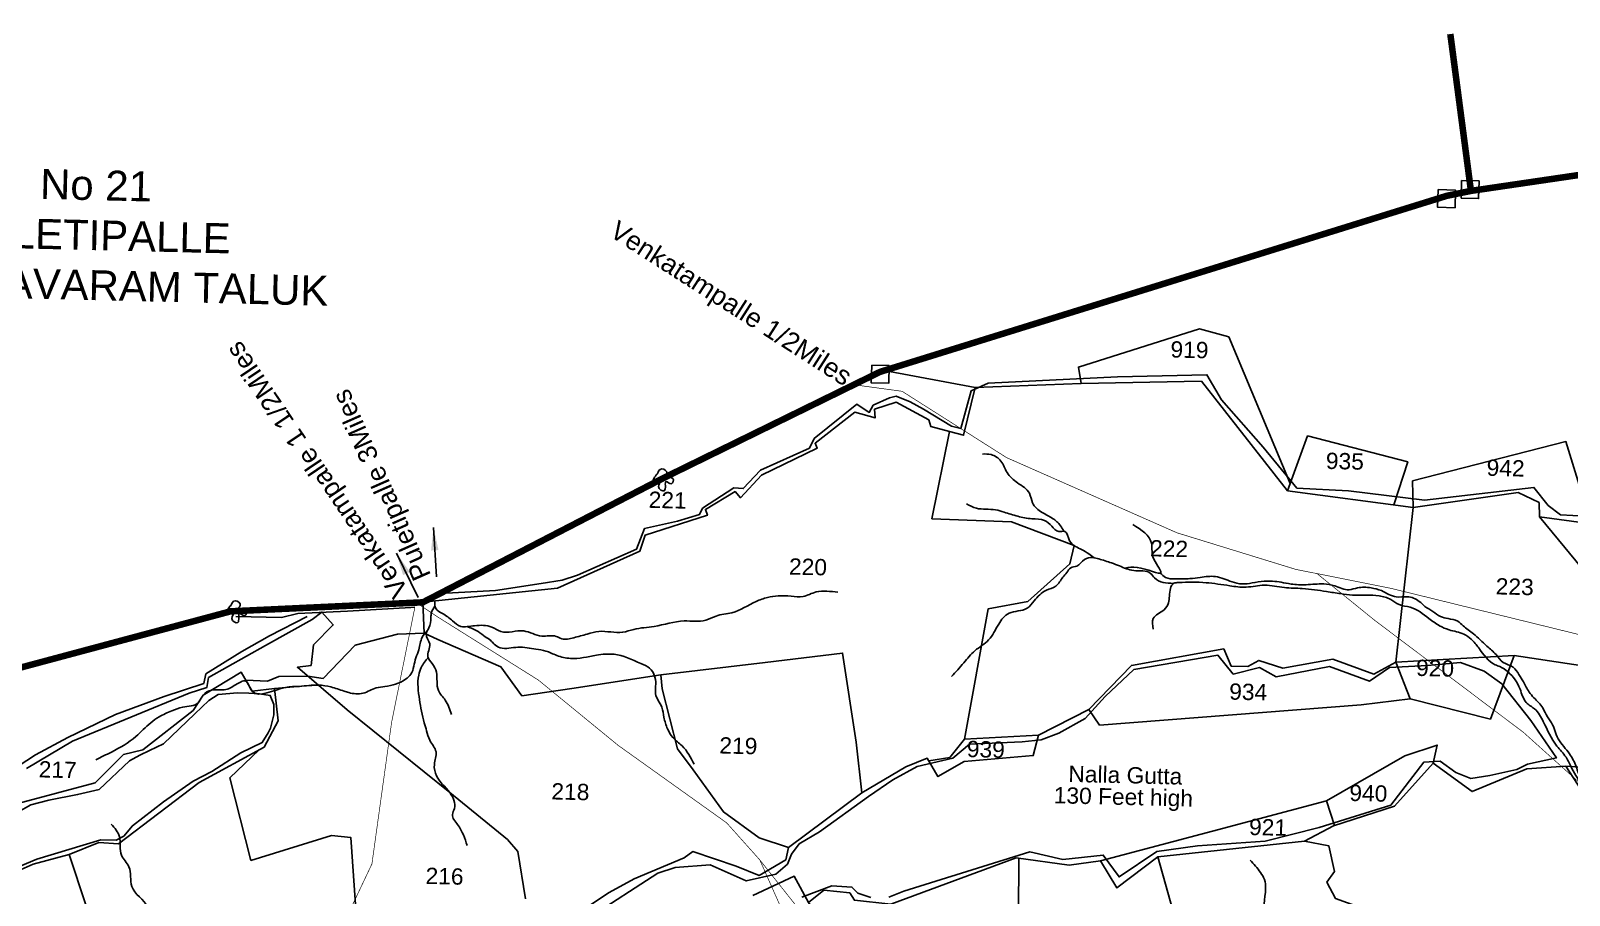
# Model space of a CAD drawing. Header units: feet. Extents: x 786471 to 797175, y 1568667 to 1582707.
# Drawn here: x 790295 to 792654, y 1576074 to 1577400 of the extents above; entities that cross this region are included whole.
import ezdxf
from ezdxf.enums import TextEntityAlignment as Align

# ---------------------------------------------------------------- set-up
doc = ezdxf.new("R2010")
doc.units = ezdxf.units.FT
doc.header["$LTSCALE"] = 15
doc.header["$MEASUREMENT"] = 0
doc.linetypes.add('HIDDEN2', pattern=[0.1875, 0.125, -0.0625])
for name, color, linetype in [('HILL', 17, 'Continuous'), ('PLOT', 7, 'Continuous'), ('PLOT NO', 7, 'Continuous'), ('ROADS', 6, 'Continuous'), ('TANKS-STREAM', 4, 'Continuous'), ('text1', 7, 'Continuous'), ('text2', 7, 'Continuous'), ('VILLAGE STONES', 240, 'Continuous')]:
    doc.layers.add(name, color=color, linetype=linetype)
doc.layers.add('VILLAGE BOUNDRY', color=5, linetype='HIDDEN2', lineweight=100)
doc.styles.get("Standard").update_dxf_attribs({"font": 'arial.ttf'})
doc.linetypes.add('DOTS', pattern='A,1e-06,-3,["●",Standard,S=3,R=0,X=-1.25,Y=-1.25],-3', length=6.000001)
doc.dimstyles.get("Standard").update_dxf_attribs({"dimtxt": 0.18, "dimasz": 35, "dimexe": 0.18, "dimexo": 0.0625, "dimgap": 0.09, "dimtad": 0, "dimtih": 1, "dimtoh": 1, "dimdec": 4, "dimzin": 0, "dimdsep": 46, "dimtxsty": 'Standard', "dimcen": 0.09, "dimadec": 0, "dimazin": 0, "dimtfac": 1, "dimtdec": 4, "dimtofl": 0, "dimtmove": 0, "dimatfit": 3, "dimfxl": 1, "dimtolj": 1, "dimtzin": 0, "dimarcsym": 0})

msp = doc.modelspace()

# ---------------------------------------------------------------- linework, layer by layer
at = {"layer": 'HILL', "lineweight": -2}
for points in [[(791721, 1576789.6), (791737.2, 1576847.5), (791763, 1576859), (791961.4, 1576869.1), (792098.4, 1576872.1), (792121, 1576833.6), (792185, 1576760.9), (792236.6, 1576698.2), (792315.4, 1576694.1), (792432.4, 1576679.7), (792600.1, 1576699.3), (792622, 1576671.5), (792640.5, 1576657.2), (792678.7, 1576655.4)], [(790922.8, 1576536.7), (791007.7, 1576540.9), (791077.5, 1576552), (791109.6, 1576557.2), (791133.5, 1576564.7), (791223.5, 1576604.4), (791235.9, 1576636.2), (791286.6, 1576647.4), (791320.6, 1576657.6), (791324.8, 1576667.4), (791373, 1576698.7), (791387.4, 1576697.5), (791414.1, 1576725.7), (791488.9, 1576759.5), (791496.4, 1576774.1), (791561.5, 1576826.8), (791580.6, 1576814.2), (791586.8, 1576825.3), (791611.7, 1576836.9), (791622, 1576839.2), (791643.4, 1576830.6), (791664, 1576819.1), (791706.8, 1576793.4), (791721, 1576789.5)], [(790609.1, 1576501.4), (790679.4, 1576499.8), (790704.5, 1576505.6), (790780.4, 1576509.6), (790877.6, 1576515.1), (790883.9, 1576515.5)], [(790718.5, 1576501), (790660.8, 1576471.7), (790618.4, 1576447.3), (790563.2, 1576413.2), (790560.1, 1576398.5), (790499.4, 1576378.6), (790424.6, 1576351), (790351.7, 1576315.5), (790302.1, 1576288.8), (790235.1, 1576245.4)], [(791610.5, 1576070.9), (791633.7, 1576080.1), (791666.3, 1576090.4), (791826.7, 1576140.4), (791877.7, 1576128.3), (791939.6, 1576135.3), (791963.8, 1576101.8), (792021.7, 1576140.9), (792083.9, 1576149.5), (792187.7, 1576156.7), (792270.9, 1576177.5), (792380.4, 1576211.8), (792431, 1576277.6), (792456.2, 1576279.3), (792480.1, 1576262), (792503.3, 1576252.8), (792532.6, 1576257.5), (792573.9, 1576266.7), (792590.3, 1576274.6), (792634.4, 1576284.3), (792595.1, 1576341.7), (792550.7, 1576398.2), (792523.8, 1576417.2), (792487.5, 1576430.9), (792437, 1576426.3), (792378.7, 1576422.9), (792348, 1576402.1), (792286.6, 1576424.7), (792204.5, 1576408.8), (792179.2, 1576423.2), (792138.9, 1576412.9), (792115.4, 1576441.7), (791986.2, 1576419.9), (791942.6, 1576378.4), (791911.8, 1576344.8), (791871.3, 1576322.4), (791844.3, 1576312.2), (791815.1, 1576309), (791734.2, 1576305.5), (791709.1, 1576283.9), (791654, 1576270.9), (791616.7, 1576250.9), (791579.3, 1576225.1), (791504.4, 1576170.8), (791473, 1576152.4), (791461.2, 1576136.8), (791455.1, 1576121.4), (791437.2, 1576106.2), (791392.1, 1576095.6), (791336.8, 1576120.4), (791283.2, 1576116.3), (791256.2, 1576107.7), (791150.6, 1576038.8)], [(790275, 1576201.3), (790295.1, 1576212.3), (790322.3, 1576219.4), (790366.6, 1576228), (790399.9, 1576235.9), (790446.2, 1576279.9), (790462.2, 1576288.7), (790476.8, 1576295.5), (790498.5, 1576305.7), (790546.6, 1576351.8), (790568, 1576372.4), (790582.3, 1576381.5), (790612, 1576383.9), (790629.2, 1576383.4), (790645.6, 1576382.7), (790662.1, 1576380.3), (790667.8, 1576366), (790667.6, 1576357.6), (790667.4, 1576350.6), (790662.2, 1576329.8), (790658.7, 1576322.9), (790649.9, 1576307.9), (790616.9, 1576291.9), (790572.7, 1576263.5), (790544, 1576248.7), (790515.3, 1576228.5), (790498.4, 1576216.7), (790450.6, 1576180.3), (790437.3, 1576164.3), (790425.9, 1576158.4), (790402.3, 1576158.8), (790304.2, 1576128.8), (790236.6, 1576101.1)], [(791477.1, 1576070.6), (791523.1, 1576088.2), (791554.2, 1576086.3), (791563.3, 1576076.9), (791583.3, 1576070.4)]]:
    msp.add_lwpolyline(points, dxfattribs=at)
at = {"layer": 'PLOT', "lineweight": -2}
for points in [[(791905.9, 1576858.5), (791901.4, 1576883.8), (792086.9, 1576942.3), (792132.1, 1576930.3), (792226.2, 1576705)], [(791726.9, 1576313.3), (791763, 1576512.9), (791823.9, 1576524.3), (791888.3, 1576581.8), (791894.9, 1576610.2), (791799, 1576646.7), (791676.9, 1576651.1), (791703.6, 1576785.1), (791725.4, 1576779.2), (791743.3, 1576852.5), (791603.3, 1576878.4)], [(792222.3, 1576694.1), (792090.1, 1576862.4), (791905.9, 1576858.5), (791743.3, 1576852.5)], [(791703.6, 1576785.1), (791675.1, 1576792.8), (791672.2, 1576802.9), (791622, 1576830), (791588.9, 1576819.1), (791589.5, 1576805.9), (791558.5, 1576814.9), (791497.6, 1576767), (791500.8, 1576759.6), (791415.2, 1576718.2), (791383.1, 1576683.3), (791375, 1576692.8), (791329.3, 1576665.4), (791332.5, 1576656.6), (791236.9, 1576626.1), (791228.9, 1576601.3), (791102.7, 1576544.9), (790896.2, 1576523), (790898.1, 1576475.8)], [(792388, 1576431), (792415, 1576668.5), (792222.3, 1576694.1), (792252.9, 1576778.2), (792406.6, 1576738.4), (792385.4, 1576672.4)], [(792415, 1576668.5), (792414, 1576709.1), (792649.1, 1576769.6), (792687.7, 1576643.2), (792608.7, 1576654.3), (792607.9, 1576676.1), (792576, 1576691.4), (792415, 1576668.5)], [(792608.7, 1576654.3), (792768.4, 1576460.4), (792715.3, 1576419.2), (792569.6, 1576441.2)], [(790288.3, 1576268.3), (790358.9, 1576310.1), (790537.9, 1576383.5), (790565, 1576392.4), (790567.6, 1576407.6), (790654.7, 1576456.6), (790726.2, 1576496.8), (790741.2, 1576508.1), (790758.6, 1576488.3), (790728.5, 1576457.6), (790724.6, 1576426.2), (790703.7, 1576423.3), (790780.2, 1576358.3), (790937.3, 1576231.1), (791025.7, 1576159.4), (791041.6, 1576140.9), (791053.6, 1576068.2)], [(791261.1, 1576411.6), (791124.4, 1576391), (791047.9, 1576379.5), (791015.7, 1576423.8), (790919.3, 1576465.8), (790898.1, 1576475.8), (790857.4, 1576474.3), (790792.3, 1576457.3), (790743.2, 1576405.9), (790719.6, 1576409.8), (790675.2, 1576409), (790658, 1576402.1), (790624.6, 1576403.5)], [(791086.5, 1576014.9), (791182, 1576078), (791220.2, 1576098.8), (791296.9, 1576131.2), (791310.1, 1576140.7), (791376.7, 1576118.3), (791411.6, 1576104), (791452.7, 1576127.8), (791456.9, 1576146.7), (791412.1, 1576161.7), (791357.1, 1576201.6), (791310.5, 1576265.8), (791286.7, 1576298.5), (791263.3, 1576390.3), (791261.1, 1576411.6), (791421.2, 1576430.7), (791539.8, 1576445), (791560.7, 1576308.6), (791569.4, 1576230.8), (791456.9, 1576146.7)], [(791840.4, 1576319.4), (791917.3, 1576358.8), (791933.9, 1576334.6), (792335, 1576365.5), (792410.3, 1576375), (792533.3, 1576343.8), (792569.6, 1576441.2), (792388, 1576431), (792410.3, 1576375)], [(792388, 1576431), (792354.7, 1576412.8), (792291.5, 1576435.6), (792215, 1576422.1), (792178.1, 1576433.8), (792161.4, 1576424.4), (792135.5, 1576425.3), (792124.3, 1576451.5), (791982.7, 1576426.1), (791917.3, 1576358.8)], [(790353.7, 1576136.1), (790399.3, 1576154.8), (790429.5, 1576152.4), (790552.8, 1576246.4), (790652.7, 1576300.9), (790674.4, 1576341.2), (790668.7, 1576390.9), (790634.1, 1576386.8), (790617.4, 1576416.1), (790559, 1576380.4), (790544, 1576357.2), (790466.6, 1576296.6), (790437.2, 1576289.8), (790393.7, 1576246), (790274.9, 1576214.4)], [(790668.7, 1576390.9), (790716.2, 1576394.8), (790735.7, 1576396.1)], [(791569.4, 1576230.8), (791636.6, 1576270.5), (791669.7, 1576283.9), (791686.1, 1576255.7), (791726, 1576278.7), (791832.3, 1576287.9), (791840.4, 1576319.4), (791726.9, 1576313.3), (791704.2, 1576285.1), (791672, 1576280)], [(792445.4, 1576276.2), (792451.7, 1576304), (792402.1, 1576287.5), (792281.9, 1576218.4), (792294, 1576180.5)], [(790645, 1576296.7), (790600.2, 1576253.8), (790632.3, 1576127.2), (790756.1, 1576165.2), (790785.7, 1576162.2), (790795.4, 1576022.5), (790806.6, 1575868.1), (790699.5, 1575922), (790617.2, 1575951.4), (790561.3, 1575971.3), (790493.6, 1575990.1), (790426.8, 1575945.2)], [(792468.9, 1575759.1), (792460.6, 1575892.4), (792448.6, 1575983.1), (792432.8, 1576003.1), (792398.3, 1575997.8), (792332.4, 1576055.3), (792295.5, 1576068.5), (792282.6, 1576093.6), (792294.3, 1576110.2), (792285.6, 1576149.3), (792248.1, 1576156.4), (792292.6, 1576180.1), (792386.3, 1576210.1), (792445.4, 1576276.2), (792505.2, 1576232.6), (792589, 1576267.8), (792648.9, 1576271.6)], [(792720.6, 1576161.4), (792648.9, 1576271.6), (792736.1, 1576265.5)], [(792294, 1576180.5), (792281.9, 1576218.4), (792107, 1576171.8), (791935.5, 1576126.2), (791960.6, 1576084.8), (792023.2, 1576132.5), (792248.1, 1576156.4)], [(790129.6, 1575775.3), (790167.8, 1575778.1), (790304.8, 1575729.3), (790456.3, 1575667.4), (790439.5, 1575630.2), (790283.3, 1575689.9), (790304.8, 1575729.3), (790326.2, 1575768.5), (790388.6, 1575837), (790428.3, 1575909), (790426.8, 1575945.2), (790386.2, 1575979.4), (790373.7, 1576014.7), (790366.9, 1576054.3), (790379.4, 1576059.1), (790353.7, 1576136.1), (790298.5, 1576121.1), (790219.7, 1576086.6), (790205.5, 1576081.3), (790202.7, 1576063.9)], [(792023.2, 1576132.5), (792100.9, 1575855.7), (791903.1, 1575856.3), (791845.9, 1575848.1), (791799.2, 1575854.1), (791633.9, 1575855.8), (791487.6, 1576062.5), (791510.8, 1576081.2), (791550.8, 1576077.5), (791558, 1576066), (791613.9, 1576060), (791806, 1576131.3), (791887.2, 1576119.6), (791935.5, 1576126.2)], [(791810, 1576130.7), (791809.2, 1575958.3), (791799.2, 1575854.1)], [(791487.6, 1576062.5), (791465.7, 1576102.8), (791402.3, 1576073.3)]]:
    msp.add_lwpolyline(points, dxfattribs=at)
at = {"layer": 'ROADS', "linetype": 'DOTS', "lineweight": -3, "ltscale": 0.25, "const_width": 1}
for points in [[(794199.4, 1575884), (794059.4, 1575917.6), (793911.1, 1575969.6), (793731.9, 1576038.9), (793652.2, 1576087.3), (793580.2, 1576146.2), (793553.1, 1576169.7), (793452.4, 1576218.1), (793291.3, 1576268.4), (793118.7, 1576324), (793047.1, 1576392.4), (792741.7, 1576455.7), (792381.3, 1576544.3), (792234.5, 1576573.6), (792052.7, 1576629.6), (791791.2, 1576745), (791631, 1576846.7), (791563.4, 1576855.9)], [(794119, 1575432.2), (793996.1, 1575348.8), (793755.6, 1575441), (793555.6, 1575556.1), (793334.9, 1575737.5), (792980.9, 1575973), (792792.9, 1576135.8), (792583.7, 1576323.7), (792356.4, 1576494.9), (792266.8, 1576567.5)], [(790729.1, 1575934), (790818, 1576121.7), (790848.2, 1576339.1), (790883.8, 1576515)], [(791479.8, 1575976.8), (791412.8, 1576127.9), (791361.9, 1576184.8), (791195.6, 1576303.6), (791073.3, 1576403.7), (790920, 1576499.8), (790885.9, 1576522.5)], [(793800.6, 1573592.9), (793727.9, 1573644.3), (793583.1, 1573709), (793498.2, 1573731.4), (793435.4, 1573783.4), (793312.3, 1573916), (793197.2, 1574037.6), (793100.9, 1574105.1), (793046.4, 1574180.4), (792996.5, 1574246.8), (792941, 1574353.1), (792737.2, 1574500.3), (792622.8, 1574605.6), (792527.3, 1574693.4), (792374.2, 1574895.4), (792317.5, 1575026.2), (792174, 1575183.8), (792094.3, 1575261.9), (792007.3, 1575401.9), (791929.1, 1575457.8), (791855.1, 1575482.4), (791758.2, 1575632), (791538.8, 1575968.9), (791412.8, 1576127.9)]]:
    msp.add_lwpolyline(points, dxfattribs=at)
at = {"layer": 'TANKS-STREAM', "lineweight": -2}
for points in [[(791879.1, 1576631.9), (791873.9, 1576640.5), (791861.8, 1576651.7), (791845.7, 1576660.9), (791831.1, 1576675.6), (791826.3, 1576690.2), (791808.2, 1576706.2), (791792.1, 1576722.1), (791782.6, 1576739.7), (791767.4, 1576749.5), (791754.1, 1576750.5)], [(791925.5, 1576591.3), (791917.6, 1576597.3), (791906.2, 1576603.9), (791897.1, 1576608.6), (791888, 1576617.5), (791880.5, 1576631.7), (791871.4, 1576631.7), (791860.5, 1576639.7), (791849.5, 1576648.4), (791830.1, 1576651.1), (791808.4, 1576655), (791787.5, 1576661.3), (791774.3, 1576664.8), (791744.9, 1576667.4), (791729.6, 1576674.1)], [(791972.8, 1576575.4), (791991.7, 1576576.6), (792027.9, 1576568.8), (792015.7, 1576593), (792013.6, 1576613.6), (791984.8, 1576642.6)], [(792047.6, 1576552.1), (792018.3, 1576560.3), (792012.2, 1576567.4), (791986.2, 1576571.8), (791964.4, 1576578.8), (791952.3, 1576583.4), (791932.6, 1576589.6), (791923.3, 1576591.6), (791910.8, 1576588.8), (791898.8, 1576578.6), (791889.6, 1576575.9), (791883.7, 1576568.6), (791877.8, 1576561.6), (791866.7, 1576547.8), (791852.4, 1576541.7), (791833.4, 1576525.1), (791822.8, 1576513.9), (791795.1, 1576506.2), (791779.2, 1576489.6), (791763.7, 1576465.2), (791742.7, 1576448.8), (791725.6, 1576430.3), (791706.9, 1576409)], [(792027.3, 1576568), (792035, 1576561.1), (792050.4, 1576559.2), (792072.2, 1576559.3), (792088.4, 1576561.2), (792111.6, 1576562.5), (792137, 1576554.5), (792152.1, 1576551.1), (792167.9, 1576552.8), (792186.3, 1576555.4), (792212.3, 1576553.8), (792227.6, 1576551), (792250.5, 1576550), (792277.6, 1576551.1), (792294.5, 1576548.4), (792316.5, 1576542.2), (792329.4, 1576545.2), (792350.2, 1576545.1), (792366, 1576540.9), (792388.9, 1576531.2), (792405.7, 1576531.5), (792424.1, 1576524.5), (792432.9, 1576516.6), (792444.8, 1576509.1), (792456.9, 1576501.1), (792468.4, 1576498), (792483.2, 1576493.9), (792491.4, 1576487), (792507.3, 1576474.8), (792528, 1576455.8), (792541.9, 1576442.7), (792552.7, 1576430.9), (792568, 1576423.6), (792577.1, 1576412.1), (792583.8, 1576401.2), (792592.7, 1576385.2), (792599.9, 1576376.7), (792613.5, 1576360.9), (792620.7, 1576347.5), (792628.7, 1576335.2), (792633, 1576323.3), (792639, 1576310.7), (792648.1, 1576298.9), (792656.3, 1576288), (792665.6, 1576268.8), (792669.6, 1576258.3), (792684, 1576241.9), (792691.4, 1576230.1), (792701.2, 1576215.6), (792712.3, 1576197.9), (792726.1, 1576178.6), (792741.6, 1576152.8), (792755.5, 1576129.4), (792763.2, 1576112.8), (792774.5, 1576092.5), (792790.9, 1576065.6), (792798.5, 1576043.1), (792804.7, 1576019.7), (792807, 1576002.1), (792810.2, 1575985.9), (792810.6, 1575965.1), (792811.7, 1575954), (792837.7, 1575939.8), (792852.9, 1575932.4), (792861.5, 1575924.3), (792865.6, 1575916.1), (792869.5, 1575900.4), (792875.7, 1575893.2), (792880, 1575883.3), (792888.2, 1575875.2), (792891.9, 1575860.2), (792896.5, 1575845.1), (792891.9, 1575824.2), (792889.6, 1575803.8), (792890.5, 1575784.6), (792895, 1575773.4), (792893.8, 1575744.3), (792899.7, 1575734.1), (792903.1, 1575716.9), (792903.5, 1575704), (792908, 1575693.2), (792910.4, 1575680.7), (792911.7, 1575657.6), (792908.9, 1575645.6), (792903.7, 1575638.1), (792904, 1575611.4), (792900.8, 1575592.7), (792897.7, 1575576.7), (792890.2, 1575553.6), (792885.2, 1575529.6), (792877.6, 1575507.7), (792872.6, 1575493.5), (792863.3, 1575467.1), (792846.9, 1575433.6), (792843.9, 1575412.6), (792829.2, 1575397.4), (792823, 1575348.9), (792811.3, 1575328.8), (792807, 1575314), (792806.1, 1575306.3)], [(790914.5, 1576524.9), (790916, 1576513.3), (790926.3, 1576505.8), (790941.6, 1576494.7), (790954.4, 1576486.1), (790964.2, 1576485.7), (790975.5, 1576487.1), (791002, 1576484.8), (791015.8, 1576478.2), (791050.7, 1576479.1), (791078.5, 1576471.2), (791100.4, 1576470.8), (791109.1, 1576467.1), (791127.4, 1576468.7), (791148.1, 1576474.2), (791166.2, 1576478.3), (791202.5, 1576477.1), (791219.6, 1576481.5), (791250.8, 1576486), (791296.9, 1576494.4), (791330, 1576495.6), (791345.7, 1576502), (791370.1, 1576507.1), (791407.1, 1576524.3), (791424.8, 1576530.4), (791440.9, 1576533), (791460.9, 1576532.3), (791479.2, 1576531.9), (791499.4, 1576538.9), (791515.5, 1576540), (791532.7, 1576538.8)], [(792728.2, 1574890.2), (792754.9, 1574905.6), (792778.2, 1574919.2), (792796.7, 1574940.6), (792821.8, 1574989.7), (792825.6, 1575027.6), (792833.3, 1575066.2), (792834.3, 1575125.6), (792817.8, 1575189.3), (792802.7, 1575210.4), (792802, 1575243.1), (792794.2, 1575283.7), (792806.1, 1575306.3), (792797.2, 1575324.8), (792811.4, 1575349.5), (792821.3, 1575378), (792833.2, 1575407.9), (792841.5, 1575438.9), (792859.7, 1575467.3), (792866, 1575489.6), (792874.5, 1575515.2), (792881.6, 1575542.1), (792888.8, 1575572.3), (792896.9, 1575592.7), (792896.5, 1575631.6), (792905.1, 1575661.9), (792903.9, 1575681.6), (792897.2, 1575702.5), (792893.7, 1575725.9), (792886.5, 1575744.7), (792885.5, 1575784.4), (792885.8, 1575825.3), (792887.8, 1575856.8), (792867.2, 1575888.8), (792862.3, 1575901.6), (792857, 1575921.8), (792841.1, 1575934.4), (792814.7, 1575944.4), (792809.4, 1575950.7), (792802.9, 1575977.4), (792801.1, 1576013.2), (792796.5, 1576039.2), (792788.9, 1576052.3), (792779.1, 1576072.3), (792764.3, 1576095.3), (792754.6, 1576117.6), (792745, 1576138.3), (792731.2, 1576153), (792722, 1576167.3), (792712.7, 1576188.1), (792675.6, 1576240.8), (792658.3, 1576268), (792649.2, 1576285.4), (792635.2, 1576302.5), (792614.3, 1576340.2), (792601.1, 1576359.4), (792588.2, 1576369.3), (792578.7, 1576389.8), (792560.3, 1576416.2), (792547.7, 1576424.3), (792540.8, 1576427.1), (792515.3, 1576453), (792503.7, 1576466.4), (792492.6, 1576474.1), (792469.8, 1576480.8), (792455.4, 1576487.1), (792438.9, 1576498.3), (792410.4, 1576515.5), (792393.1, 1576519.6), (792380.4, 1576527.3), (792362.6, 1576533), (792343.3, 1576534.2), (792322, 1576534), (792303.4, 1576536.3), (792281.9, 1576539.5), (792244.8, 1576544.2), (792217.3, 1576545.6), (792187, 1576549.2), (792158.5, 1576546.3), (792133.4, 1576548.4), (792097.2, 1576553.1), (792054.8, 1576553.4), (792048, 1576552.3), (792041, 1576532.5), (792039.4, 1576522.1), (792032.9, 1576511.7), (792016.3, 1576498.2), (792016.1, 1576482)], [(790914.7, 1576517.4), (790909, 1576506.3), (790908.5, 1576500), (790905.4, 1576483.7), (790901, 1576474.5), (790906.7, 1576459.1), (790903.8, 1576439.3), (790910.4, 1576429.1), (790916.8, 1576415.7), (790920, 1576387.7), (790930.4, 1576372.9), (790939.9, 1576351.1)], [(790902.7, 1576479.2), (790895, 1576469.3), (790890, 1576450.3), (790885.2, 1576437.9), (790877.7, 1576412.7), (790869.5, 1576404.9), (790837.9, 1576393.9), (790824.7, 1576391.8), (790804.3, 1576383.6), (790782.4, 1576384.5), (790775.5, 1576386.7), (790755.2, 1576393.1), (790735.7, 1576396.1), (790707, 1576394.1), (790685.2, 1576392.3), (790634.1, 1576386.8), (790629.5, 1576394.9), (790625.8, 1576401.5), (790611.4, 1576398.1), (790593.9, 1576389.1), (790572.1, 1576388.4), (790559, 1576380.4), (790551.5, 1576368.8), (790527.9, 1576362.2), (790511.1, 1576356.5), (790491.7, 1576347.3), (790467.2, 1576327.8), (790456.1, 1576317.2), (790418.4, 1576293.3), (790394.5, 1576281.6)], [(790964.2, 1576485.7), (790980.7, 1576478.3), (790991.9, 1576470.2), (791000.2, 1576464.2), (791005.3, 1576459), (791014.7, 1576453.3), (791042, 1576454.2), (791069.5, 1576451.1), (791084.6, 1576448.3), (791101.4, 1576441.5), (791122.5, 1576436.9), (791162.2, 1576441.8), (791189.3, 1576443.3), (791230.4, 1576429.1), (791243.9, 1576421.8), (791253.3, 1576397.9), (791252.9, 1576382.7), (791262.5, 1576362), (791265.9, 1576346.7), (791271.4, 1576328.8), (791279.5, 1576315.6), (791293.7, 1576302.9), (791312, 1576274.7)], [(790904.2, 1576437.8), (790898.6, 1576431.3), (790893.7, 1576423.1), (790889.8, 1576411.3), (790890.9, 1576374), (790898.3, 1576338.2), (790901.9, 1576326), (790906.8, 1576311.5), (790916.3, 1576293.5), (790913.7, 1576274.2), (790917.1, 1576256.7), (790937.3, 1576231.1), (790944.4, 1576206.7), (790941.4, 1576197.4), (790949.4, 1576182), (790964.1, 1576149.9)], [(790623.8, 1575756.8), (790610.8, 1575768.8), (790601.9, 1575772.7), (790576.8, 1575789), (790558.3, 1575811.7), (790546.9, 1575820.2), (790542.6, 1575833.5), (790529.9, 1575853), (790526.2, 1575872.9), (790522.8, 1575913), (790510.8, 1575936.4), (790505.8, 1575970.9), (790499.2, 1576002.3), (790482.4, 1576031.5), (790474.6, 1576055.4), (790449.7, 1576087.3), (790445.4, 1576117.4), (790434.1, 1576135.1), (790430.8, 1576163.4), (790418.3, 1576182.9)], [(792525, 1575622.1), (792521.8, 1575627.4), (792509.4, 1575640.7), (792493.5, 1575652.2), (792485.7, 1575663.9), (792473.1, 1575677.3), (792463.9, 1575684.4), (792452.9, 1575688.8), (792443.2, 1575703.6), (792435, 1575722.6), (792422, 1575740.2), (792419.9, 1575754.1), (792409.5, 1575771.9), (792399.6, 1575786.5), (792395.3, 1575802.2), (792388.7, 1575810.3), (792378.4, 1575817.2), (792362.4, 1575827.3), (792334.7, 1575844.4), (792321.2, 1575872.1), (792306, 1575896.4), (792291.9, 1575909.2), (792274.8, 1575925.9), (792257.4, 1575940.5), (792247.1, 1575956.1), (792241.7, 1575984.9), (792231.9, 1575995.4), (792218.6, 1576009), (792200.3, 1576025.4), (792188.7, 1576039.3), (792188.5, 1576083.7), (792186.7, 1576097.8), (792180.6, 1576108.7), (792164.8, 1576127.7)]]:
    msp.add_spline(points, degree=3, dxfattribs=at)
at = {"layer": 'VILLAGE BOUNDRY', "linetype": 'ByBlock', "lineweight": -2, "ltscale": 25, "const_width": 10}
msp.add_lwpolyline([(792503.4, 1577154.1), (792471.8, 1577394.7)], dxfattribs=at)
at = {"layer": 'VILLAGE BOUNDRY', "lineweight": -2, "ltscale": 25, "const_width": 10}
msp.add_lwpolyline([(787596.9, 1575881.7), (788223.7, 1576065.3), (788279.9, 1576069.2), (788580.6, 1576038), (788694.7, 1576132.1), (788964.2, 1576208.5), (789424.3, 1576175.8), (789748.7, 1576271.6), (789971.8, 1576340.5), (790601.4, 1576509.2), (790896.2, 1576523), (791265, 1576713.6), (791597.3, 1576876.5), (792466.3, 1577146.5), (792503.4, 1577154.1), (793454.4, 1577294)], dxfattribs=at)
at = {"layer": 'VILLAGE STONES', "lineweight": -2}
for points in [[(792453, 1577156), (792479.7, 1577155.4), (792479.1, 1577128.3), (792452.3, 1577128.9)], [(792489.1, 1577170.1), (792515.9, 1577169.5), (792515.2, 1577142.3), (792488.5, 1577143)], [(791584.5, 1576886.8), (791611.2, 1576886.1), (791610.5, 1576859), (791583.8, 1576859.6)]]:
    msp.add_lwpolyline(points, close=True, dxfattribs=at)
for points in [[(791255.4, 1576719.4), (791262.5, 1576727.6), (791270.3, 1576720.4), (791267.8, 1576716.7), (791279.7, 1576712.9), (791277.2, 1576704.9), (791269, 1576708.2), (791266.4, 1576694.2), (791257.4, 1576700.5), (791259.9, 1576708.3), (791249.5, 1576709.3), (791255.4, 1576719.4), (791255.3, 1576719.2)], [(790601.1, 1576517.2), (790608.3, 1576525.4), (790616.1, 1576518.2), (790613.6, 1576514.5), (790625.5, 1576510.7), (790623, 1576502.7), (790614.7, 1576506), (790612.2, 1576492), (790603.2, 1576498.3), (790605.7, 1576506.1), (790595.3, 1576507.1), (790601.1, 1576517.2), (790601, 1576517)]]:
    msp.add_spline(points, degree=3, dxfattribs=at)

# ---------------------------------------------------------------- texts
at = {"layer": 'PLOT NO', "lineweight": -2}
for s, p in [('919', (792042.4, 1576898.6)), ('935', (792280.7, 1576727.7)), ('942', (792527.2, 1576717.2)), ('920', (792419, 1576410.2)), ('Nalla Gutta', (791885.8, 1576247.6)), ('130 Feet high', (791863.4, 1576214.8)), ('940', (792316.7, 1576218.4)), ('921', (792162.9, 1576166.1))]:
    msp.add_text(s, height=25, rotation=358.6227, dxfattribs=at).set_placement(p)
for s, p in [('221', (791271.5, 1576679.8)), ('222', (792040.5, 1576605.4)), ('220', (791486.8, 1576577.4)), ('223', (792570.6, 1576547)), ('934', (792161.9, 1576385.6)), ('219', (791380, 1576303)), ('939', (791759.5, 1576297.5)), ('217', (790336.2, 1576266.3)), ('218', (791122.4, 1576232.5)), ('216', (790929.4, 1576102.9))]:
    msp.add_text(s, height=25, rotation=358.6227, dxfattribs=at).set_placement(p, align=Align.MIDDLE_CENTER)
at = {"layer": 'text1', "lineweight": -2, "insert": (790008.5, 1577195.1), "char_height": 45.988, "width": 757.523, "attachment_point": 1, "rotation": 358.6227}
msp.add_mtext('\\pi301.39;{\\C1;No 21\\P\\pi170.5;PULETIPALLE\\P\\pi15.402;DHARMAVARAM TALUK}', dxfattribs=at)
at = {"layer": 'text2', "lineweight": -2}
for s, rotation, p in [('Venkatampalle 1/2Miles', 327.312, (791180.5, 1577085.9)), ('Venkatampalle 1 1/2Miles', 124.0409, (790875, 1576542)), ('Puletipalle 3Miles', 113.823, (790909, 1576564.5))]:
    msp.add_text(s, height=28.979, rotation=rotation, dxfattribs=at).set_placement(p)

# ---------------------------------------------------------------- leaders
at = {"layer": 'VILLAGE BOUNDRY', "linetype": 'ByBlock', "lineweight": -2}
for points in [[(790912.4, 1576637.7), (790916.8, 1576562.1)], [(790855.5, 1576598.6), (790888.8, 1576530.5)]]:
    msp.add_leader(points, dimstyle='Standard', override={"dimgap": 0.09, "dimtad": 0}, dxfattribs=at)

doc.saveas('drawing.dxf')
